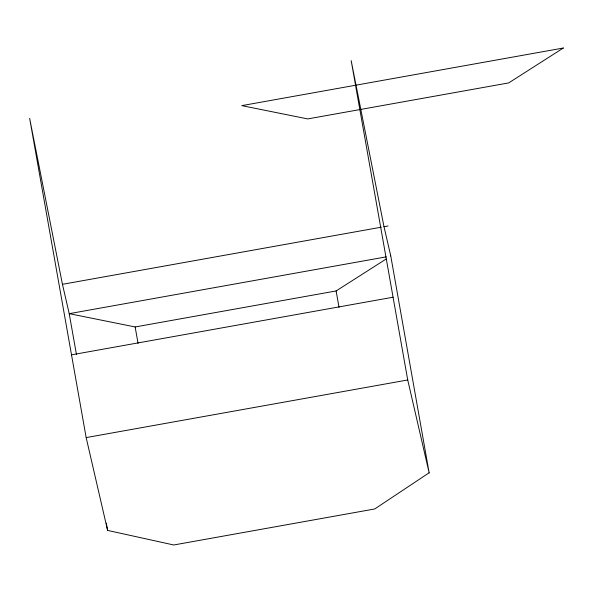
<?xml version="1.0" encoding="UTF-8"?>
<svg xmlns="http://www.w3.org/2000/svg" width="593" height="593" viewBox="0 0 593 593"><rect width="100%" height="100%" fill="white"/><g stroke="black" fill="none" stroke-linecap="round" stroke-linejoin="round"><path stroke-width="0.89" d="M390.765 255.961L383.982 226.593M429.154 472.784L374.717 508.972L173.749 544.982L107.592 530.401L86.163 437.59L29.65 118.392L62.443 284.314L69.218 313.667L76.475 354.644M386.221 256.865L69.218 313.667L135.145 326.958L336.12 290.948L386.073 259.067M62.443 284.314L381.269 227.193M388.022 225.977L383.997 226.696L351.175 60.605L407.739 380.061M71.516 354.836L393.07 297.219M86.163 437.59L407.725 379.972L429.176 472.925L390.78 256.05M336.12 290.948L339.026 307.367M135.145 326.958L138.05 343.377M106.303 523.115L107.592 530.401M563.35 48.018L508.69 82.916L307.715 118.926L241.788 105.628L563.35 48.018"/></g></svg>
